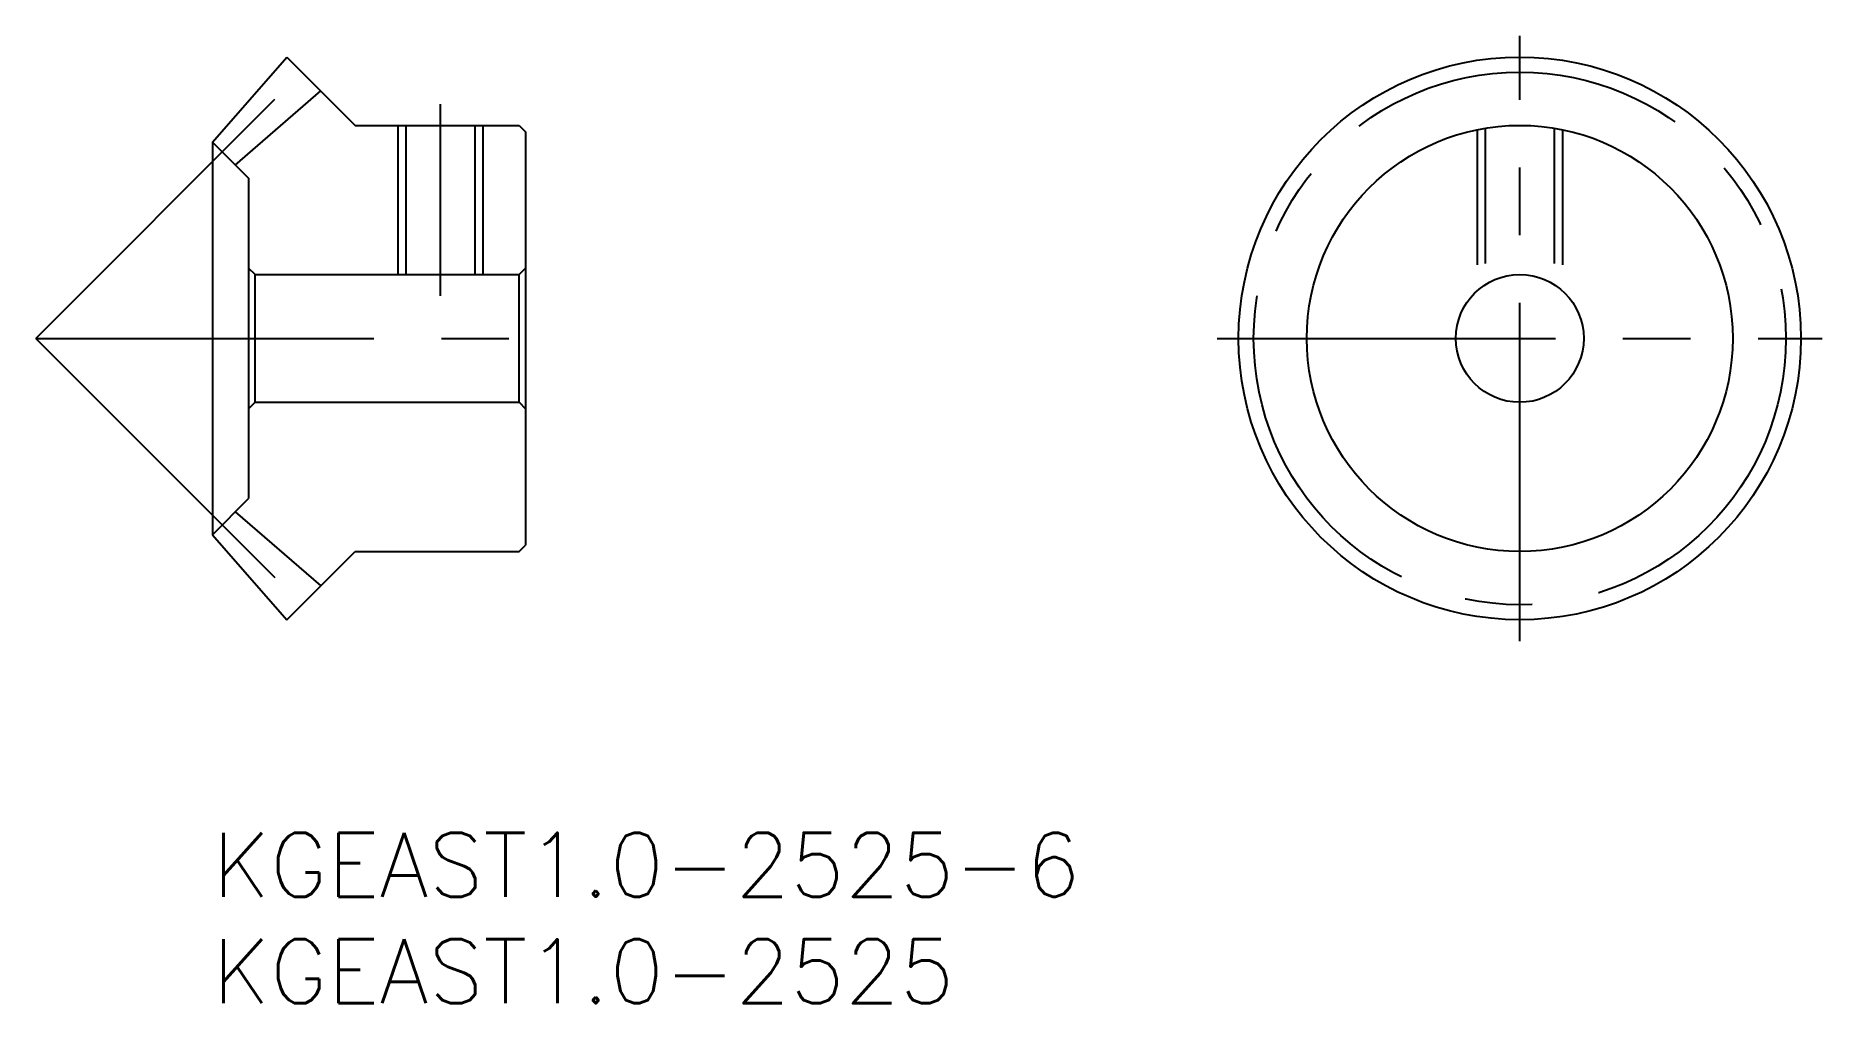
# Model space of a CAD drawing. Extents: x -8.3 to 75.6, y -8 to 37.4.
import ezdxf

# ---------------------------------------------------------------- set-up
doc = ezdxf.new("R2010")
doc.units = 0
doc.header["$LTSCALE"] = 0.5
doc.linetypes.add('CENTER', pattern=[50.8, 31.75, -6.35, 6.35, -6.35])
doc.linetypes.add('DASHED', pattern=[19.05, 12.7, -6.35])
for name, color, linetype in [('MSM_CENTER', 1, 'CENTER'), ('MSM_CONTINUOUS', 7, 'CONTINUOUS'), ('MSM_DASHED', 4, 'DASHED'), ('MSM_NARROW', 5, 'CONTINUOUS'), ('MSM_PART_NUMBER', 7, 'CONTINUOUS')]:
    doc.layers.add(name, color=color, linetype=linetype)
doc.styles.get("Standard").update_dxf_attribs({"font": 'txt.shx', "height": 1, "bigfont": 'bigfont.shx'})

# ---------------------------------------------------------------- blocks, each defined once
blk = doc.blocks.new('*U24')
at = {"layer": 'MSM_PART_NUMBER'}
blk.add_text('KGEAST1.0-2525-6', height=3, dxfattribs=at).set_placement((0, -3))
blk = doc.blocks.new('*U25')
at = {"layer": 'MSM_PART_NUMBER'}
blk.add_text('KGEAST1.0-2525', height=3, dxfattribs=at).set_placement((0, -8))

msp = doc.modelspace()

# ---------------------------------------------------------------- linework, layer by layer
at = {"layer": 'MSM_CENTER'}
for p, q in [((61.398, 9), (61.398, 37.41)), ((-8.3, 23.205), (4.907, 36.412)), ((10.7, 34.205), (10.7, 25.205)), ((-8.3, 23.205), (15.7, 23.205)), ((-8.3, 23.205), (4.907, 9.998)), ((47.193, 23.205), (75.603, 23.205))]:
    msp.add_line(p, q, dxfattribs=at)
msp.add_circle((61.398, 23.205), 12.499, dxfattribs=at)
at = {"layer": 'MSM_CONTINUOUS'}
for p, q in [((0, 32.418), (3.488, 36.41)), ((3.488, 36.41), (3.492, 36.41)), ((3.492, 36.41), (6.7, 33.205)), ((1.071, 31.338), (5.084, 34.821)), ((6.7, 33.205), (14.4, 33.205)), ((9.079, 33.205), (9.079, 26.205)), ((12.321, 33.205), (12.321, 26.205)), ((14.4, 33.205), (14.7, 32.905)), ((14.7, 32.905), (14.7, 13.505)), ((0, 32.418), (1.7, 30.718)), ((0, 32.418), (0, 13.992)), ((1.7, 30.718), (1.7, 15.692)), ((2, 26.205), (1.7, 26.505)), ((2, 20.205), (2, 26.205)), ((2, 26.205), (14.4, 26.205)), ((14.4, 26.205), (14.7, 26.505)), ((14.4, 20.205), (14.4, 26.205)), ((2, 20.205), (1.7, 19.905)), ((2, 20.205), (14.4, 20.205)), ((14.4, 20.205), (14.7, 19.905)), ((0, 13.992), (1.7, 15.692)), ((1.071, 15.072), (5.084, 11.589)), ((0, 13.992), (3.488, 10)), ((14.4, 13.205), (14.7, 13.505)), ((3.492, 10), (6.7, 13.205)), ((6.7, 13.205), (14.4, 13.205)), ((3.488, 10), (3.492, 10))]:
    msp.add_line(p, q, dxfattribs=at)
for radius in [13.205, 10, 3]:
    msp.add_circle((61.398, 23.205), radius, dxfattribs=at)
at = {"layer": 'MSM_DASHED'}
for p, q in [((59.398, 33.003), (59.398, 25.441)), ((59.777, 33.073), (59.777, 25.729)), ((63.019, 33.073), (63.019, 25.729)), ((63.398, 33.003), (63.398, 25.441))]:
    msp.add_line(p, q, dxfattribs=at)
at = {"layer": 'MSM_NARROW'}
for p, q in [((8.7, 33.205), (8.7, 26.205)), ((12.7, 33.205), (12.7, 26.205))]:
    msp.add_line(p, q, dxfattribs=at)

# ---------------------------------------------------------------- block references
at = {"layer": 'MSM_CONTINUOUS'}
for name in ['*U24', '*U25']:
    msp.add_blockref(name, (0, 0), dxfattribs=at)

doc.saveas('drawing.dxf')
